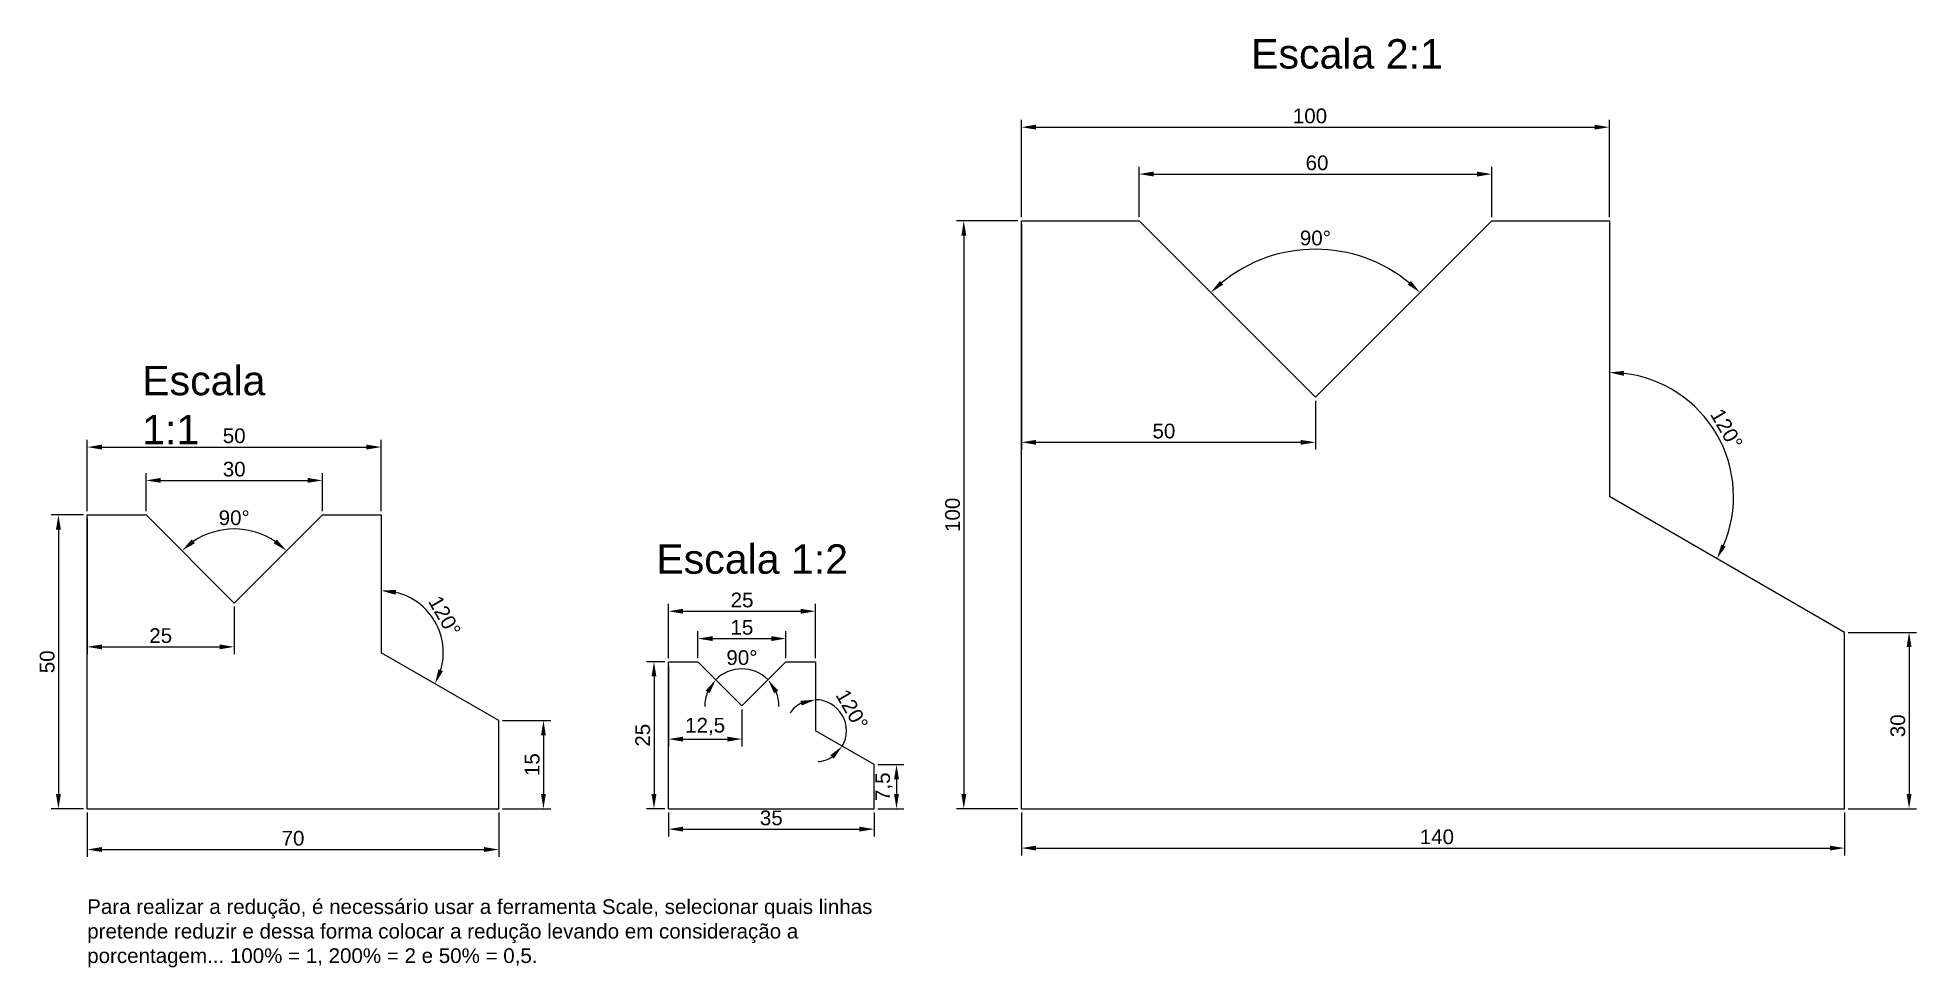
# Model space of a CAD drawing. Header units: millimetres. Extents: x 2 to 321, y -17 to 141.
import ezdxf

# ---------------------------------------------------------------- set-up
doc = ezdxf.new("R2010")
doc.units = ezdxf.units.MM
doc.styles.get("Standard").update_dxf_attribs({"font": 'arial.ttf'})
doc.dimstyles.new('ISO-25', dxfattribs={"dimtxt": 2.5, "dimasz": 2.5, "dimexe": 1.25, "dimexo": 0.625, "dimtad": 1, "dimtxsty": 'Standard', "dimcen": 2.5, "dimadec": 0, "dimazin": 0, "dimtfac": 1, "dimtmove": 0, "dimatfit": 3, "dimfxl": 1, "dimarcsym": 0})

# ---------------------------------------------------------------- blocks, each defined once
blk = doc.blocks.new('*D1')
at = {"color": 0, "lineweight": -2, "transparency": 16777216}
blk.add_arc((35, 45), 12.59, 56.3952, 123.6048, dxfattribs=at)
at = {"color": 0, "transparency": 16777216}
for points in [[(28.3, 55.16), (27.77, 55.81), (26.1, 53.9)], [(42.23, 55.81), (41.7, 55.16), (43.9, 53.9)]]:
    blk.add_solid(points, dxfattribs=at)
at = {"layer": 'Defpoints', "color": 0, "transparency": 16777216}
for p in [(20, 60), (50, 60), (38.26, 57.16), (35, 45), (35, 45)]:
    blk.add_point(p, dxfattribs=at)
at = {"color": 0, "transparency": 16777216, "insert": (35, 59.49), "char_height": 2.5, "attachment_point": 5}
blk.add_mtext('90°', dxfattribs=at)
blk = doc.blocks.new('*D2')
at = {"color": 0, "lineweight": -2, "transparency": 16777216}
blk.add_arc((60, 36.55), 10.56, 343.5947, 76.4053, dxfattribs=at)
at = {"color": 0, "transparency": 16777216}
for points in [[(62.43, 46.4), (62.53, 47.23), (60, 47.11)], [(70.51, 33.4), (69.75, 33.73), (69.15, 31.27)]]:
    blk.add_solid(points, dxfattribs=at)
at = {"layer": 'Defpoints', "color": 0, "transparency": 16777216}
for p in [(60, 60), (70.4, 38.38), (60, 36.55), (60, 36.55), (80, 25)]:
    blk.add_point(p, dxfattribs=at)
at = {"color": 0, "transparency": 16777216, "insert": (70.79, 42.78), "char_height": 2.5, "attachment_point": 5, "rotation": 300}
blk.add_mtext('120°', dxfattribs=at)
blk = doc.blocks.new('*D3')
at = {"color": 0, "lineweight": -2, "transparency": 16777216}
for p, q in [((10, 59.38), (10, 36.29)), ((35, 44.38), (35, 36.29)), ((12.5, 37.54), (32.5, 37.54))]:
    blk.add_line(p, q, dxfattribs=at)
at = {"color": 0, "transparency": 16777216}
for points in [[(12.5, 37.95), (12.5, 37.12), (10, 37.54)], [(32.5, 37.95), (32.5, 37.12), (35, 37.54)]]:
    blk.add_solid(points, dxfattribs=at)
at = {"layer": 'Defpoints', "color": 0, "transparency": 16777216}
for p in [(10, 60), (35, 45), (35, 37.54)]:
    blk.add_point(p, dxfattribs=at)
at = {"color": 0, "transparency": 16777216, "insert": (22.5, 39.44), "char_height": 2.5, "attachment_point": 5}
blk.add_mtext('25', dxfattribs=at)
blk = doc.blocks.new('*D4')
at = {"color": 0, "lineweight": -2, "transparency": 16777216}
for p, q in [((9.38, 60), (3.85, 60)), ((5.1, 57.5), (5.1, 12.5)), ((9.38, 10), (3.85, 10))]:
    blk.add_line(p, q, dxfattribs=at)
at = {"color": 0, "transparency": 16777216}
for points in [[(4.68, 57.5), (5.52, 57.5), (5.1, 60)], [(4.68, 12.5), (5.52, 12.5), (5.1, 10)]]:
    blk.add_solid(points, dxfattribs=at)
at = {"layer": 'Defpoints', "color": 0, "transparency": 16777216}
for p in [(10, 60), (5.1, 10), (10, 10)]:
    blk.add_point(p, dxfattribs=at)
at = {"color": 0, "transparency": 16777216, "insert": (3.2, 35), "char_height": 2.5, "attachment_point": 5, "rotation": 90}
blk.add_mtext('50', dxfattribs=at)
blk = doc.blocks.new('*D5')
at = {"color": 0, "lineweight": -2, "transparency": 16777216}
for p, q in [((10, 9.38), (10, 1.81)), ((80, 9.38), (80, 1.81)), ((12.5, 3.06), (77.5, 3.06))]:
    blk.add_line(p, q, dxfattribs=at)
at = {"color": 0, "transparency": 16777216}
for points in [[(12.5, 3.48), (12.5, 2.65), (10, 3.06)], [(77.5, 3.48), (77.5, 2.65), (80, 3.06)]]:
    blk.add_solid(points, dxfattribs=at)
at = {"layer": 'Defpoints', "color": 0, "transparency": 16777216}
for p in [(10, 10), (80, 10), (80, 3.06)]:
    blk.add_point(p, dxfattribs=at)
at = {"color": 0, "transparency": 16777216, "insert": (45, 4.97), "char_height": 2.5, "attachment_point": 5}
blk.add_mtext('70', dxfattribs=at)
blk = doc.blocks.new('*D6')
at = {"color": 0, "lineweight": -2, "transparency": 16777216}
for p, q in [((80.63, 25), (88.85, 25)), ((87.6, 22.5), (87.6, 12.5)), ((80.63, 10), (88.85, 10))]:
    blk.add_line(p, q, dxfattribs=at)
at = {"color": 0, "transparency": 16777216}
for points in [[(87.18, 22.5), (88.01, 22.5), (87.6, 25)], [(87.18, 12.5), (88.01, 12.5), (87.6, 10)]]:
    blk.add_solid(points, dxfattribs=at)
at = {"layer": 'Defpoints', "color": 0, "transparency": 16777216}
for p in [(80, 25), (80, 10), (87.6, 10)]:
    blk.add_point(p, dxfattribs=at)
at = {"color": 0, "transparency": 16777216, "insert": (85.69, 17.5), "char_height": 2.5, "attachment_point": 5, "rotation": 90}
blk.add_mtext('15', dxfattribs=at)
blk = doc.blocks.new('*D7')
at = {"color": 0, "lineweight": -2, "transparency": 16777216}
for p, q in [((10, 60.63), (10, 72.77)), ((12.5, 71.52), (57.5, 71.52)), ((60, 60.63), (60, 72.77))]:
    blk.add_line(p, q, dxfattribs=at)
at = {"color": 0, "transparency": 16777216}
for points in [[(12.5, 71.94), (12.5, 71.11), (10, 71.52)], [(57.5, 71.94), (57.5, 71.11), (60, 71.52)]]:
    blk.add_solid(points, dxfattribs=at)
at = {"layer": 'Defpoints', "color": 0, "transparency": 16777216}
for p in [(60, 71.52), (10, 60), (60, 60)]:
    blk.add_point(p, dxfattribs=at)
at = {"color": 0, "transparency": 16777216, "insert": (35, 73.43), "char_height": 2.5, "attachment_point": 5}
blk.add_mtext('50', dxfattribs=at)
blk = doc.blocks.new('*D8')
at = {"color": 0, "lineweight": -2, "transparency": 16777216}
for p, q in [((20, 60.63), (20, 67.11)), ((50, 60.63), (50, 67.11)), ((22.5, 65.86), (47.5, 65.86))]:
    blk.add_line(p, q, dxfattribs=at)
at = {"color": 0, "transparency": 16777216}
for points in [[(22.5, 66.28), (22.5, 65.44), (20, 65.86)], [(47.5, 66.28), (47.5, 65.44), (50, 65.86)]]:
    blk.add_solid(points, dxfattribs=at)
at = {"layer": 'Defpoints', "color": 0, "transparency": 16777216}
for p in [(50, 65.86), (20, 60), (50, 60)]:
    blk.add_point(p, dxfattribs=at)
at = {"color": 0, "transparency": 16777216, "insert": (35, 67.76), "char_height": 2.5, "attachment_point": 5}
blk.add_mtext('30', dxfattribs=at)
blk = doc.blocks.new('*D9')
at = {"color": 0, "lineweight": -2, "transparency": 16777216}
for start, end in [(45, 135), (157.905, 180.81), (359.19, 22.095)]:
    blk.add_arc((121.35, 27.5), 6.3, start, end, dxfattribs=at)
at = {"color": 0, "transparency": 16777216}
for points in [[(115.17, 30.1), (115.86, 29.64), (116.89, 31.95)], [(126.83, 29.64), (127.53, 30.1), (125.8, 31.95)]]:
    blk.add_solid(points, dxfattribs=at)
at = {"layer": 'Defpoints', "color": 0, "transparency": 16777216}
for p in [(113.85, 35), (122.98, 33.58), (128.85, 35), (121.35, 27.5), (121.35, 27.5)]:
    blk.add_point(p, dxfattribs=at)
at = {"color": 0, "transparency": 16777216, "insert": (121.35, 35.7), "char_height": 2.5, "attachment_point": 5}
blk.add_mtext('90°', dxfattribs=at)
blk = doc.blocks.new('*D10')
at = {"color": 0, "lineweight": -2, "transparency": 16777216}
for start, end in [(117.3857, 144.7713), (330, 90), (275.2287, 302.6143)]:
    blk.add_arc((133.85, 23.27), 5.28, start, end, dxfattribs=at)
at = {"color": 0, "transparency": 16777216}
for points in [[(131.32, 28.37), (131.52, 27.56), (133.85, 28.55)], [(136.39, 19.11), (136.99, 18.54), (138.42, 20.63)]]:
    blk.add_solid(points, dxfattribs=at)
at = {"layer": 'Defpoints', "color": 0, "transparency": 16777216}
for p in [(133.85, 35), (133.85, 23.27), (133.85, 23.27), (139.05, 24.19), (143.85, 17.5)]:
    blk.add_point(p, dxfattribs=at)
at = {"color": 0, "transparency": 16777216, "insert": (140.07, 26.86), "char_height": 2.5, "attachment_point": 5, "rotation": 300}
blk.add_mtext('120°', dxfattribs=at)
blk = doc.blocks.new('*D12')
at = {"color": 0, "lineweight": -2, "transparency": 16777216}
for p, q in [((108.85, 34.38), (108.85, 20.6)), ((121.35, 26.88), (121.35, 20.6)), ((111.35, 21.85), (118.85, 21.85))]:
    blk.add_line(p, q, dxfattribs=at)
at = {"color": 0, "transparency": 16777216}
for points in [[(111.35, 22.27), (111.35, 21.43), (108.85, 21.85)], [(118.85, 22.27), (118.85, 21.43), (121.35, 21.85)]]:
    blk.add_solid(points, dxfattribs=at)
at = {"layer": 'Defpoints', "color": 0, "transparency": 16777216}
for p in [(108.85, 35), (121.35, 27.5), (121.35, 21.85)]:
    blk.add_point(p, dxfattribs=at)
at = {"color": 0, "transparency": 16777216, "insert": (115.1, 23.98), "char_height": 2.5, "attachment_point": 5}
blk.add_mtext('12,5', dxfattribs=at)
blk = doc.blocks.new('*D13')
at = {"color": 0, "lineweight": -2, "transparency": 16777216}
for p, q in [((108.22, 35), (105.15, 35)), ((106.4, 32.5), (106.4, 12.5)), ((108.22, 10), (105.15, 10))]:
    blk.add_line(p, q, dxfattribs=at)
at = {"color": 0, "transparency": 16777216}
for points in [[(105.98, 32.5), (106.81, 32.5), (106.4, 35)], [(105.98, 12.5), (106.81, 12.5), (106.4, 10)]]:
    blk.add_solid(points, dxfattribs=at)
at = {"layer": 'Defpoints', "color": 0, "transparency": 16777216}
for p in [(108.85, 35), (106.4, 10), (108.85, 10)]:
    blk.add_point(p, dxfattribs=at)
at = {"color": 0, "transparency": 16777216, "insert": (104.49, 22.5), "char_height": 2.5, "attachment_point": 5, "rotation": 90}
blk.add_mtext('25', dxfattribs=at)
blk = doc.blocks.new('*D14')
at = {"color": 0, "lineweight": -2, "transparency": 16777216}
for p, q in [((108.85, 9.38), (108.85, 5.28)), ((111.35, 6.53), (141.35, 6.53)), ((143.85, 9.38), (143.85, 5.28))]:
    blk.add_line(p, q, dxfattribs=at)
at = {"color": 0, "transparency": 16777216}
for points in [[(111.35, 6.95), (111.35, 6.12), (108.85, 6.53)], [(141.35, 6.95), (141.35, 6.12), (143.85, 6.53)]]:
    blk.add_solid(points, dxfattribs=at)
at = {"layer": 'Defpoints', "color": 0, "transparency": 16777216}
for p in [(108.85, 10), (143.85, 10), (143.85, 6.53)]:
    blk.add_point(p, dxfattribs=at)
at = {"color": 0, "transparency": 16777216, "insert": (126.35, 8.43), "char_height": 2.5, "attachment_point": 5}
blk.add_mtext('35', dxfattribs=at)
blk = doc.blocks.new('*D15')
at = {"color": 0, "lineweight": -2, "transparency": 16777216}
for p, q in [((144.47, 17.5), (148.89, 17.5)), ((147.64, 15), (147.64, 12.5)), ((144.47, 10), (148.89, 10))]:
    blk.add_line(p, q, dxfattribs=at)
at = {"color": 0, "transparency": 16777216}
for points in [[(147.23, 15), (148.06, 15), (147.64, 17.5)], [(147.23, 12.5), (148.06, 12.5), (147.64, 10)]]:
    blk.add_solid(points, dxfattribs=at)
at = {"layer": 'Defpoints', "color": 0, "transparency": 16777216}
for p in [(143.85, 17.5), (143.85, 10), (147.64, 10)]:
    blk.add_point(p, dxfattribs=at)
at = {"color": 0, "transparency": 16777216, "insert": (145.52, 13.75), "char_height": 2.5, "attachment_point": 5, "rotation": 90}
blk.add_mtext('7,5', dxfattribs=at)
blk = doc.blocks.new('*D16')
at = {"color": 0, "lineweight": -2, "transparency": 16777216}
for p, q in [((108.85, 35.63), (108.85, 44.85)), ((133.85, 35.63), (133.85, 44.85)), ((111.35, 43.6), (131.35, 43.6))]:
    blk.add_line(p, q, dxfattribs=at)
at = {"color": 0, "transparency": 16777216}
for points in [[(111.35, 44.01), (111.35, 43.18), (108.85, 43.6)], [(131.35, 44.01), (131.35, 43.18), (133.85, 43.6)]]:
    blk.add_solid(points, dxfattribs=at)
at = {"layer": 'Defpoints', "color": 0, "transparency": 16777216}
for p in [(133.85, 43.6), (108.85, 35), (133.85, 35)]:
    blk.add_point(p, dxfattribs=at)
at = {"color": 0, "transparency": 16777216, "insert": (121.38, 45.5), "char_height": 2.5, "attachment_point": 5}
blk.add_mtext('25', dxfattribs=at)
blk = doc.blocks.new('*D11')
at = {"color": 0, "lineweight": -2, "transparency": 16777216}
for p, q in [((113.85, 35.63), (113.85, 40.19)), ((116.35, 38.94), (126.35, 38.94)), ((128.85, 35.63), (128.85, 40.19))]:
    blk.add_line(p, q, dxfattribs=at)
at = {"color": 0, "transparency": 16777216}
for points in [[(116.35, 39.36), (116.35, 38.53), (113.85, 38.94)], [(126.35, 39.36), (126.35, 38.53), (128.85, 38.94)]]:
    blk.add_solid(points, dxfattribs=at)
at = {"layer": 'Defpoints', "color": 0, "transparency": 16777216}
for p in [(128.85, 38.94), (113.85, 35), (128.85, 35)]:
    blk.add_point(p, dxfattribs=at)
at = {"color": 0, "transparency": 16777216, "insert": (121.35, 40.85), "char_height": 2.5, "attachment_point": 5}
blk.add_mtext('15', dxfattribs=at)
blk = doc.blocks.new('*D17')
at = {"color": 0, "lineweight": -2, "transparency": 16777216}
blk.add_arc((218.89, 80), 25.18, 50.6905, 129.3095, dxfattribs=at)
at = {"color": 0, "transparency": 16777216}
for points in [[(203.22, 99.18), (202.66, 99.79), (201.09, 97.81)], [(235.13, 99.79), (234.57, 99.18), (236.7, 97.81)]]:
    blk.add_solid(points, dxfattribs=at)
at = {"layer": 'Defpoints', "color": 0, "transparency": 16777216}
for p in [(188.89, 110), (248.89, 110), (225.41, 104.32), (218.89, 80), (218.89, 80)]:
    blk.add_point(p, dxfattribs=at)
at = {"color": 0, "transparency": 16777216, "insert": (218.89, 107.08), "char_height": 2.5, "attachment_point": 5}
blk.add_mtext('90°', dxfattribs=at)
blk = doc.blocks.new('*D18')
at = {"color": 0, "lineweight": -2, "transparency": 16777216}
blk.add_arc((268.89, 63.09), 21.12, 336.7854, 83.2146, dxfattribs=at)
at = {"color": 0, "transparency": 16777216}
for points in [[(271.36, 83.65), (271.41, 84.48), (268.89, 84.22)], [(288.68, 54.58), (287.93, 54.95), (287.19, 52.53)]]:
    blk.add_solid(points, dxfattribs=at)
at = {"layer": 'Defpoints', "color": 0, "transparency": 16777216}
for p in [(268.89, 110), (289.7, 66.76), (268.89, 63.09), (268.89, 63.09), (308.89, 40)]:
    blk.add_point(p, dxfattribs=at)
at = {"color": 0, "transparency": 16777216, "insert": (288.83, 74.61), "char_height": 2.5, "attachment_point": 5, "rotation": 300}
blk.add_mtext('120°', dxfattribs=at)
blk = doc.blocks.new('*D20')
at = {"color": 0, "lineweight": -2, "transparency": 16777216}
for p, q in [((168.89, 109.38), (168.89, 71.09)), ((218.89, 79.38), (218.89, 71.09)), ((171.39, 72.34), (216.39, 72.34))]:
    blk.add_line(p, q, dxfattribs=at)
at = {"color": 0, "transparency": 16777216}
for points in [[(171.39, 72.75), (171.39, 71.92), (168.89, 72.34)], [(216.39, 72.75), (216.39, 71.92), (218.89, 72.34)]]:
    blk.add_solid(points, dxfattribs=at)
at = {"layer": 'Defpoints', "color": 0, "transparency": 16777216}
for p in [(168.89, 110), (218.89, 80), (218.89, 72.34)]:
    blk.add_point(p, dxfattribs=at)
at = {"color": 0, "transparency": 16777216, "insert": (193.13, 74.24), "char_height": 2.5, "attachment_point": 5}
blk.add_mtext('50', dxfattribs=at)
blk = doc.blocks.new('*D21')
at = {"color": 0, "lineweight": -2, "transparency": 16777216}
for p, q in [((168.27, 110), (157.84, 110)), ((159.09, 107.5), (159.09, 12.5)), ((168.27, 10), (157.84, 10))]:
    blk.add_line(p, q, dxfattribs=at)
at = {"color": 0, "transparency": 16777216}
for points in [[(158.68, 107.5), (159.51, 107.5), (159.09, 110)], [(158.68, 12.5), (159.51, 12.5), (159.09, 10)]]:
    blk.add_solid(points, dxfattribs=at)
at = {"layer": 'Defpoints', "color": 0, "transparency": 16777216}
for p in [(168.89, 110), (159.09, 10), (168.89, 10)]:
    blk.add_point(p, dxfattribs=at)
at = {"color": 0, "transparency": 16777216, "insert": (157.19, 60), "char_height": 2.5, "attachment_point": 5, "rotation": 90}
blk.add_mtext('100', dxfattribs=at)
blk = doc.blocks.new('*D22')
at = {"color": 0, "lineweight": -2, "transparency": 16777216}
for p, q in [((168.89, 9.38), (168.89, 2.06)), ((308.89, 9.38), (308.89, 2.06)), ((171.39, 3.31), (306.39, 3.31))]:
    blk.add_line(p, q, dxfattribs=at)
at = {"color": 0, "transparency": 16777216}
for points in [[(171.39, 3.72), (171.39, 2.89), (168.89, 3.31)], [(306.39, 3.72), (306.39, 2.89), (308.89, 3.31)]]:
    blk.add_solid(points, dxfattribs=at)
at = {"layer": 'Defpoints', "color": 0, "transparency": 16777216}
for p in [(168.89, 10), (308.89, 10), (308.89, 3.31)]:
    blk.add_point(p, dxfattribs=at)
at = {"color": 0, "transparency": 16777216, "insert": (239.55, 5.21), "char_height": 2.5, "attachment_point": 5}
blk.add_mtext('140', dxfattribs=at)
blk = doc.blocks.new('*D23')
at = {"color": 0, "lineweight": -2, "transparency": 16777216}
for p, q in [((309.52, 40), (321.11, 40)), ((319.86, 37.5), (319.86, 12.5)), ((309.52, 10), (321.11, 10))]:
    blk.add_line(p, q, dxfattribs=at)
at = {"color": 0, "transparency": 16777216}
for points in [[(319.45, 37.5), (320.28, 37.5), (319.86, 40)], [(319.45, 12.5), (320.28, 12.5), (319.86, 10)]]:
    blk.add_solid(points, dxfattribs=at)
at = {"layer": 'Defpoints', "color": 0, "transparency": 16777216}
for p in [(308.89, 40), (308.89, 10), (319.86, 10)]:
    blk.add_point(p, dxfattribs=at)
at = {"color": 0, "transparency": 16777216, "insert": (317.96, 24.11), "char_height": 2.5, "attachment_point": 5, "rotation": 90}
blk.add_mtext('30', dxfattribs=at)
blk = doc.blocks.new('*D24')
at = {"color": 0, "lineweight": -2, "transparency": 16777216}
for p, q in [((168.89, 110.62), (168.89, 127.2)), ((171.39, 125.95), (266.39, 125.95)), ((268.89, 110.62), (268.89, 127.2))]:
    blk.add_line(p, q, dxfattribs=at)
at = {"color": 0, "transparency": 16777216}
for points in [[(171.39, 126.37), (171.39, 125.53), (168.89, 125.95)], [(266.39, 126.37), (266.39, 125.53), (268.89, 125.95)]]:
    blk.add_solid(points, dxfattribs=at)
at = {"layer": 'Defpoints', "color": 0, "transparency": 16777216}
for p in [(268.89, 125.95), (168.89, 110), (268.89, 110)]:
    blk.add_point(p, dxfattribs=at)
at = {"color": 0, "transparency": 16777216, "insert": (217.97, 127.85), "char_height": 2.5, "attachment_point": 5}
blk.add_mtext('100', dxfattribs=at)
blk = doc.blocks.new('*D19')
at = {"color": 0, "lineweight": -2, "transparency": 16777216}
for p, q in [((188.89, 110.62), (188.89, 119.22)), ((248.89, 110.62), (248.89, 119.22)), ((191.39, 117.97), (246.39, 117.97))]:
    blk.add_line(p, q, dxfattribs=at)
at = {"color": 0, "transparency": 16777216}
for points in [[(191.39, 118.39), (191.39, 117.55), (188.89, 117.97)], [(246.39, 118.39), (246.39, 117.55), (248.89, 117.97)]]:
    blk.add_solid(points, dxfattribs=at)
at = {"layer": 'Defpoints', "color": 0, "transparency": 16777216}
for p in [(248.89, 117.97), (188.89, 110), (248.89, 110)]:
    blk.add_point(p, dxfattribs=at)
at = {"color": 0, "transparency": 16777216, "insert": (219.17, 119.87), "char_height": 2.5, "attachment_point": 5}
blk.add_mtext('60', dxfattribs=at)

msp = doc.modelspace()

# ---------------------------------------------------------------- linework, layer by layer
for p, q in [((168.894, 10), (168.894, 110)), ((168.894, 110), (188.894, 110)), ((188.894, 110), (218.894, 80)), ((248.894, 110), (218.894, 80)), ((248.894, 110), (268.894, 110)), ((268.894, 110), (268.894, 63.094)), ((308.894, 40), (268.894, 63.094)), ((10, 10), (10, 60)), ((10, 60), (20, 60)), ((20, 60), (35, 45)), ((50, 60), (35, 45)), ((50, 60), (60, 60)), ((60, 60), (60, 36.547)), ((308.894, 10), (308.894, 40)), ((80, 25), (60, 36.547)), ((108.846, 10), (108.846, 35)), ((108.846, 35), (113.846, 35)), ((113.846, 35), (121.346, 27.5)), ((128.846, 35), (121.346, 27.5)), ((128.846, 35), (133.846, 35)), ((133.846, 35), (133.846, 23.274)), ((80, 10), (80, 25)), ((143.846, 17.5), (133.846, 23.274)), ((143.846, 10), (143.846, 17.5)), ((10, 10), (80, 10)), ((108.846, 10), (143.846, 10)), ((168.894, 10), (308.894, 10))]:
    msp.add_line(p, q)

# ---------------------------------------------------------------- texts
at = {"attachment_point": 1}
for s, width, insert, char_height in [('{\\C1;Escala 2:1}', 32.80342, (207.956, 140.924), 5), ('{\\C1;Escala 1:1}', 30.66902, (19.352, 85.341), 5), ('{\\C1;Escala 1:2}', 32.80342, (106.797, 54.978), 5), ('Para realizar a redução, é necessário usar a ferramenta Scale, selecionar quais linhas pretende reduzir e dessa forma colocar a redução levando em consideração a porcentagem... 100% = 1, 200% = 2 e 50% = 0,5.', 137.64383, (10, -5.406), 2.5)]:
    msp.add_mtext_dynamic_manual_height_columns(s, width=width, gutter_width=12.5, heights=[0], dxfattribs=dict(at, insert=insert, char_height=char_height))

# ---------------------------------------------------------------- dimensions: what is measured, and where the dimension line sits
for base, p1, p2, picture, middle in [((268.894, 125.949), (168.894, 110), (268.894, 110), '*D24', (217.973, 125.949)), ((248.894, 117.97), (188.894, 110), (248.894, 110), '*D19', (219.165, 117.97)), ((218.894, 72.338), (168.894, 110), (218.894, 80), '*D20', (193.131, 72.338)), ((133.846, 43.597), (108.846, 35), (133.846, 35), '*D16', (121.378, 43.597)), ((128.846, 38.944), (113.846, 35), (128.846, 35), '*D11', (121.346, 38.944)), ((121.346, 21.848), (108.846, 35), (121.346, 27.5), '*D12', (115.096, 21.848)), ((308.894, 3.305), (168.894, 10), (308.894, 10), '*D22', (239.548, 3.305))]:
    dim = msp.add_linear_dim(base=base, p1=p1, p2=p2, dimstyle='ISO-25')
    dim.commit()
    dim.dimension.update_dxf_attribs({"geometry": picture, "text_midpoint": middle, "dimtype": 160})
for base, p1, p2, picture, middle in [((159.092, 10), (168.894, 110), (168.894, 10), '*D21', (157.191, 60)), ((5.099, 10), (10, 60), (10, 10), '*D4', (3.198, 35)), ((106.395, 10), (108.846, 35), (108.846, 10), '*D13', (104.494, 22.5)), ((87.596, 10), (80, 25), (80, 10), '*D6', (85.694, 17.5)), ((147.644, 10), (143.846, 17.5), (143.846, 10), '*D15', (145.522, 13.75))]:
    dim = msp.add_linear_dim(base=base, p1=p1, p2=p2, angle=90, dimstyle='ISO-25')
    dim.commit()
    dim.dimension.update_dxf_attribs({"geometry": picture, "text_midpoint": middle})
for base, line1, line2, picture, middle in [((225.411, 104.324), ((248.894, 110), (218.894, 80)), ((188.894, 110), (218.894, 80)), '*D17', (218.894, 107.083)), ((289.695, 66.762), ((308.894, 40), (268.894, 63.094)), ((268.894, 110), (268.894, 63.094)), '*D18', (288.833, 74.606)), ((38.259, 57.162), ((50, 60), (35, 45)), ((20, 60), (35, 45)), '*D1', (35, 59.492)), ((70.401, 38.381), ((80, 25), (60, 36.547)), ((60, 60), (60, 36.547)), '*D2', (70.793, 42.778)), ((122.975, 33.581), ((128.846, 35), (121.346, 27.5)), ((113.846, 35), (121.346, 27.5)), '*D9', (121.346, 35.697)), ((139.046, 24.19), ((143.846, 17.5), (133.846, 23.274)), ((133.846, 35), (133.846, 23.274)), '*D10', (140.066, 26.865))]:
    dim = msp.add_angular_dim_2l(base=base, line1=line1, line2=line2, dimstyle='ISO-25')
    dim.commit()
    dim.dimension.update_dxf_attribs({"geometry": picture, "text_midpoint": middle})
for base, p1, p2, picture, middle in [((60, 71.525), (10, 60), (60, 60), '*D7', (35, 73.426)), ((50, 65.86), (20, 60), (50, 60), '*D8', (35, 67.762)), ((35, 37.536), (10, 60), (35, 45), '*D3', (22.5, 39.437)), ((80, 3.065), (10, 10), (80, 10), '*D5', (45, 4.966)), ((143.846, 6.532), (108.846, 10), (143.846, 10), '*D14', (126.346, 8.435))]:
    dim = msp.add_linear_dim(base=base, p1=p1, p2=p2, dimstyle='ISO-25')
    dim.commit()
    dim.dimension.update_dxf_attribs({"geometry": picture, "text_midpoint": middle})
dim = msp.add_linear_dim(base=(319.865, 10), p1=(308.894, 40), p2=(308.894, 10), angle=90, dimstyle='ISO-25')
dim.commit()
dim.dimension.update_dxf_attribs({"geometry": '*D23', "text_midpoint": (319.865, 24.108), "dimtype": 160})

doc.saveas('drawing.dxf')
